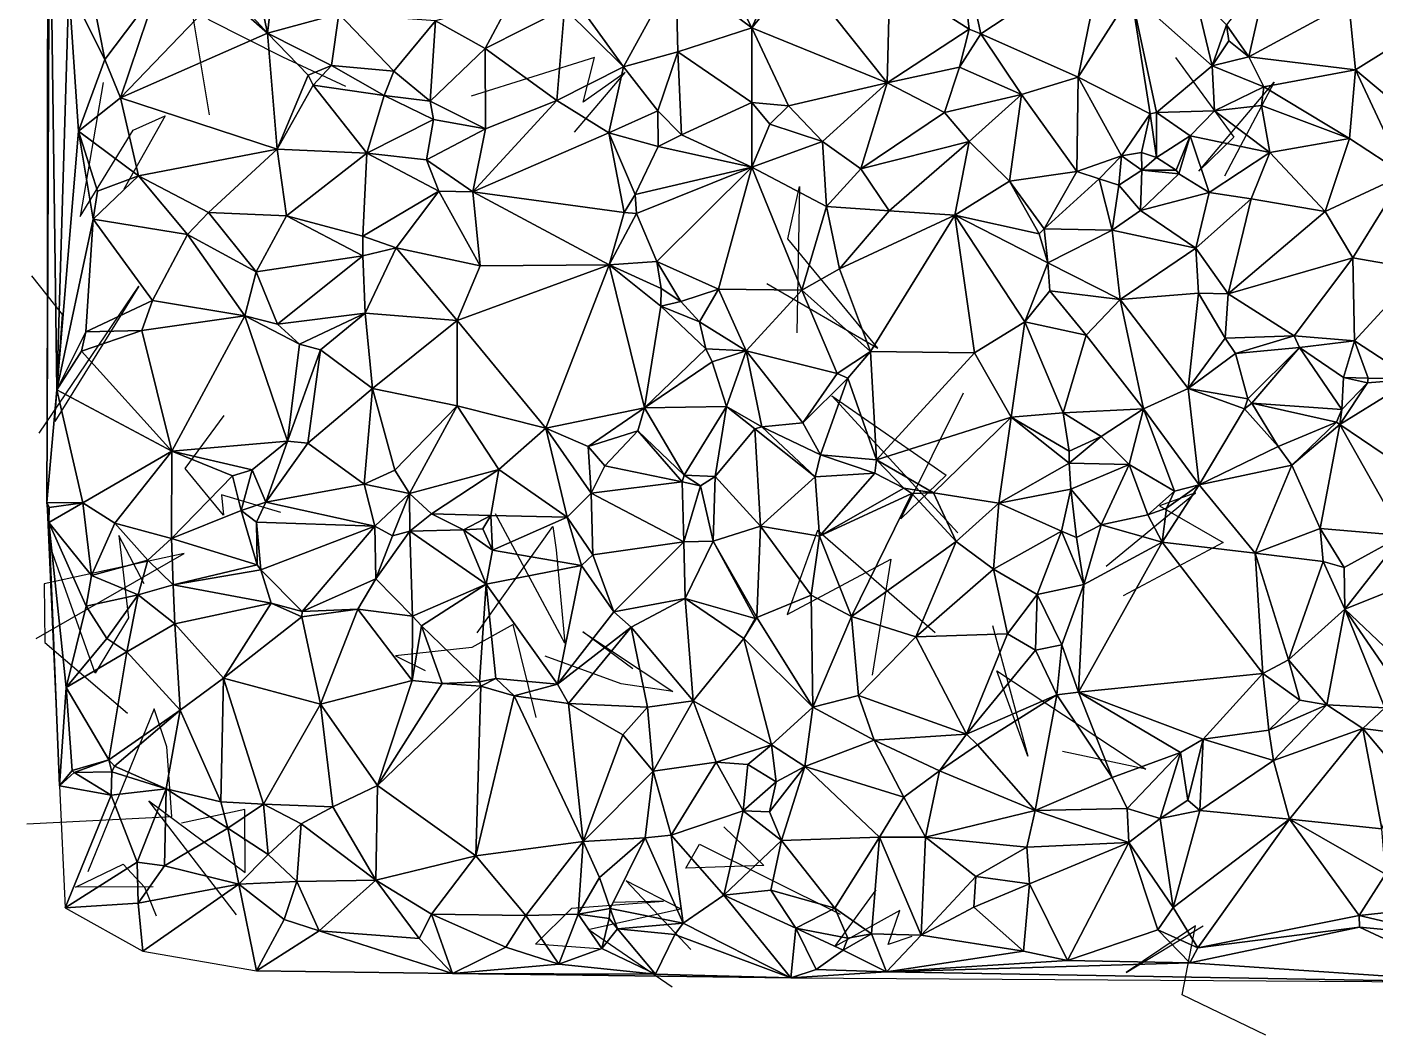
# Model space of a CAD drawing. Header units: metres. Extents: x -15.5 to 16, y -15.7 to 15.9.
# Drawn here: x -15.22 to 0.17, y -15.59 to -4.08 of the extents above; entities that cross this region are included whole.
import ezdxf

# ---------------------------------------------------------------- set-up
doc = ezdxf.new("R2010")
doc.units = ezdxf.units.M
doc.layers.add('CRACKS', color=1, linetype='Continuous')
doc.layers.add('STREET_MESH', color=7, linetype='Continuous')

msp = doc.modelspace()

# ---------------------------------------------------------------- linework, layer by layer
at = {"layer": 'CRACKS'}
for points in [[(-13.133, -5.084, 0.1), (-13.352, -3.756, 0.1), (-13.137, -3.999, 0.1), (-12.298, -4.422, 0.1), (-11.578, -4.759, 0.1)], [(-8.963, -5.281, 0.1), (-8.385, -4.603, 0.1), (-8.866, -4.941, 0.1), (-8.735, -4.431, 0.1), (-10.143, -4.872, 0.1)], [(-2.105, -4.43, 0.1), (-1.436, -5.338, 0.1), (-1.838, -5.727, 0.1), (-0.978, -4.71, 0.1), (-1.544, -5.786, 0.1)], [(-14.344, -4.716, 0.1), (-14.609, -6.247, 0.1), (-14.005, -5.258, 0.1), (-13.636, -5.097, 0.1), (-14.111, -5.935, 0.1)], [(-6.769, -7.009, 0.1), (-5.501, -7.75, 0.1), (-6.53, -6.501, 0.1), (-6.397, -5.903, 0.1), (-6.426, -7.575, 0.1)], [(-15.077, -8.717, 0.1), (-13.938, -7.042, 0.1), (-14.898, -8.585, 0.1), (-14.811, -7.363, 0.1), (-15.159, -6.924, 0.1)], [(-4.59, -9.855, 0.1), (-6.027, -8.293, 0.1), (-4.721, -9.199, 0.1), (-5.24, -9.698, 0.1), (-4.523, -8.26, 0.1)], [(-12.316, -9.623, 0.1), (-12.994, -9.421, 0.1), (-12.973, -9.655, 0.1), (-13.408, -9.122, 0.1), (-12.963, -8.518, 0.1)], [(-2.895, -10.236, 0.1), (-1.874, -9.399, 0.1), (-2.286, -9.55, 0.1), (-1.559, -9.966, 0.1), (-2.699, -10.574, 0.1)], [(-10.076, -10.999, 0.1), (-9.212, -9.785, 0.1), (-9.173, -10.05, 0.1), (-9.075, -11.116, 0.1), (-9.868, -9.639, 0.1)], [(-4.848, -10.999, 0.1), (-6.191, -9.83, 0.1), (-6.535, -10.787, 0.1), (-5.353, -10.157, 0.1), (-5.566, -11.483, 0.1)], [(-13.877, -10.438, 0.1), (-14.165, -9.886, 0.1), (-14.055, -10.826, 0.1), (-14.437, -11.459, 0.1), (-14.941, -10.041, 0.1)], [(-15.112, -11.062, 0.1), (-13.419, -10.091, 0.1), (-15.018, -10.439, 0.1), (-15.012, -11.107, 0.1), (-14.068, -11.915, 0.1)], [(-9.403, -11.966, 0.1), (-9.664, -10.902, 0.1), (-10.138, -11.166, 0.1), (-11.009, -11.261, 0.1), (-10.669, -11.428, 0.1)], [(-4.192, -10.914, 0.1), (-3.789, -12.404, 0.1), (-4.142, -11.431, 0.1), (-2.442, -12.554, 0.1), (-3.394, -12.354, 0.1)], [(-8.298, -11.407, 0.1), (-8.869, -10.988, 0.1), (-7.841, -11.667, 0.1), (-8.432, -11.579, 0.1), (-9.3, -11.266, 0.1)], [(-15.216, -13.179, 0.1), (-13.561, -13.094, 0.1), (-13.618, -12.298, 0.1), (-13.764, -11.865, 0.1), (-14.522, -13.726, 0.1)], [(-12.824, -14.217, 0.1), (-13.823, -12.916, 0.1), (-12.724, -13.733, 0.1), (-12.73, -13.015, 0.1), (-13.451, -13.172, 0.1)], [(-7.26, -13.214, 0.1), (-6.803, -13.655, 0.1), (-7.693, -13.684, 0.1), (-7.538, -13.41, 0.1), (-5.931, -14.208, 0.1)], [(-13.776, -13.898, 0.1), (-14.66, -13.902, 0.1), (-14.119, -13.637, 0.1), (-13.875, -13.9, 0.1), (-13.742, -14.228, 0.1)], [(-7.851, -15.043, 0.1), (-8.81, -14.383, 0.1), (-7.755, -14.15, 0.1), (-8.376, -13.828, 0.1), (-7.636, -14.613, 0.1)], [(-5.115, -14.464, 0.1), (-5.384, -14.556, 0.1), (-5.252, -14.168, 0.1), (-5.993, -14.577, 0.1), (-5.52, -13.933, 0.1)], [(-8.643, -14.609, 0.1), (-9.411, -14.55, 0.1), (-8.996, -14.141, 0.1), (-7.949, -14.06, 0.1), (-8.527, -14.075, 0.1)], [(-1.071, -15.589, 0.1), (-2.027, -15.132, 0.1), (-1.875, -14.343, 0.1), (-2.665, -14.876, 0.1), (-1.787, -14.344, 0.1)]]:
    msp.add_polyline3d(points, dxfattribs=at)
at = {"layer": 'STREET_MESH'}
for points in [[(-14.957, -1.986), (-14.973, 4.614), (-14.987, -9.509)], [(-14.873, -8.225), (-14.957, -1.986), (-14.987, -9.509)], [(-14.737, -3.632), (-14.957, -1.986), (-14.873, -8.225)], [(-4.603, -2.888), (-5.365, -3.529), (-4.458, -4.106)], [(-4.603, -2.888), (-4.458, -4.106), (-4.324, -4.159)], [(-2.925, -3.236), (-4.603, -2.888), (-4.324, -4.159)], [(-7.448, -3.082), (-7.807, -3.444), (-6.941, -4.092)], [(-6.576, -3.275), (-7.448, -3.082), (-6.941, -4.092)], [(-6.41, -3.44), (-6.576, -3.275), (-6.941, -4.092)], [(-3.214, -4.655), (-2.925, -3.236), (-4.324, -4.159)], [(-2.608, -3.704), (-2.925, -3.236), (-3.214, -4.655)], [(-14.52, -3.468), (-14.737, -3.632), (-14.326, -4.452)], [(-13.737, -3.669), (-14.52, -3.468), (-14.326, -4.452)], [(-12.927, -3.651), (-12.468, -4.151), (-12.602, -3.522)], [(-12.468, -4.151), (-12.382, -3.418), (-12.602, -3.522)], [(-12.382, -3.418), (-12.468, -4.151), (-11.657, -3.932)], [(-7.807, -3.444), (-8.997, -3.718), (-8.405, -4.535)], [(-7.784, -4.367), (-7.807, -3.444), (-8.405, -4.535)], [(-7.807, -3.444), (-7.784, -4.367), (-6.941, -4.092)], [(-6.41, -3.44), (-6.941, -4.092), (-5.397, -4.721)], [(-5.365, -3.529), (-6.41, -3.44), (-5.397, -4.721)], [(-4.458, -4.106), (-5.365, -3.529), (-5.397, -4.721)], [(-1.041, -3.43), (-1.523, -4.059), (-1.266, -4.421)], [(-1.041, -3.43), (-1.266, -4.421), (-0.125, -3.808)], [(-14.629, -5.272), (-14.737, -3.632), (-14.873, -8.225)], [(-14.737, -3.632), (-14.629, -5.272), (-14.326, -4.452)], [(-14.147, -4.89), (-13.737, -3.669), (-14.326, -4.452)], [(-12.994, -3.687), (-13.737, -3.669), (-14.147, -4.89)], [(-12.468, -4.151), (-12.994, -3.687), (-14.147, -4.89)], [(-12.927, -3.651), (-12.994, -3.687), (-12.468, -4.151)], [(-1.887, -3.682), (-2.608, -3.704), (-1.685, -4.524)], [(-1.523, -4.059), (-1.887, -3.682), (-1.685, -4.524)], [(-9.985, -4.328), (-9.693, -3.778), (-10.551, -4.01)], [(-9.985, -4.328), (-9.078, -3.872), (-9.693, -3.778)], [(-8.997, -3.718), (-9.078, -3.872), (-8.405, -4.535)], [(-2.391, -5.072), (-2.608, -3.704), (-3.214, -4.655)], [(-2.608, -3.704), (-2.319, -5.059), (-1.685, -4.524)], [(-2.608, -3.704), (-2.391, -5.072), (-2.319, -5.059)], [(-1.266, -4.421), (-0.049, -4.572), (-0.125, -3.808)], [(-0.049, -4.572), (0.749, -4.071), (-0.125, -3.808)], [(-11.657, -3.932), (-12.468, -4.151), (-11.737, -4.52)], [(-11.657, -3.932), (-11.737, -4.52), (-11.026, -4.588)], [(-11.657, -3.932), (-11.026, -4.588), (-10.551, -4.01)], [(-9.078, -3.872), (-9.985, -4.328), (-9.167, -4.92)], [(-8.405, -4.535), (-9.078, -3.872), (-9.167, -4.92)], [(-12.468, -4.151), (-14.147, -4.89), (-12.358, -5.476)], [(-11.737, -4.52), (-12.468, -4.151), (-12.005, -4.632)], [(-12.468, -4.151), (-12.358, -5.476), (-12.005, -4.632)], [(-11.026, -4.588), (-10.612, -4.929), (-10.551, -4.01)], [(-10.612, -4.929), (-9.985, -4.328), (-10.551, -4.01)], [(-6.941, -4.092), (-7.784, -4.367), (-6.939, -4.943)], [(-6.941, -4.092), (-6.52, -4.982), (-5.397, -4.721)], [(-6.52, -4.982), (-6.941, -4.092), (-6.939, -4.943)], [(-4.569, -4.542), (-4.458, -4.106), (-5.397, -4.721)], [(-4.458, -4.106), (-4.569, -4.542), (-4.324, -4.159)], [(-1.494, -4.24), (-1.523, -4.059), (-1.685, -4.524)], [(-1.523, -4.059), (-1.494, -4.24), (-1.266, -4.421)], [(-0.049, -4.572), (1.226, -5.64), (0.749, -4.071)], [(-4.569, -4.542), (-3.861, -4.854), (-4.324, -4.159)], [(-3.861, -4.854), (-3.214, -4.655), (-4.324, -4.159)], [(-1.266, -4.421), (-1.494, -4.24), (-1.685, -4.524)], [(-14.629, -5.272), (-14.147, -4.89), (-14.326, -4.452)], [(-10.612, -4.929), (-9.982, -5.246), (-9.985, -4.328)], [(-9.985, -4.328), (-9.982, -5.246), (-9.167, -4.92)], [(-8.012, -5.041), (-7.784, -4.367), (-8.405, -4.535)], [(-7.784, -4.367), (-8.012, -5.041), (-7.744, -5.312)], [(-7.784, -4.367), (-7.744, -5.312), (-6.939, -4.943)], [(-1.096, -4.767), (-1.266, -4.421), (-1.685, -4.524)], [(-1.096, -4.767), (-0.049, -4.572), (-1.266, -4.421)], [(-11.949, -4.746), (-11.737, -4.52), (-12.005, -4.632)], [(-11.136, -4.864), (-11.737, -4.52), (-11.949, -4.746)], [(-11.737, -4.52), (-11.136, -4.864), (-11.026, -4.588)], [(-11.136, -4.864), (-10.612, -4.929), (-11.026, -4.588)], [(-8.574, -5.292), (-8.405, -4.535), (-9.167, -4.92)], [(-8.012, -5.041), (-8.405, -4.535), (-8.574, -5.292)], [(-4.742, -5.057), (-4.569, -4.542), (-5.397, -4.721)], [(-4.742, -5.057), (-3.861, -4.854), (-4.569, -4.542)], [(-2.319, -5.059), (-1.659, -5.041), (-1.685, -4.524)], [(-1.659, -5.041), (-1.096, -4.767), (-1.685, -4.524)], [(-0.049, -4.572), (-1.096, -4.767), (-0.116, -5.356)], [(-0.049, -4.572), (-0.116, -5.356), (0.51, -5.767)], [(1.226, -5.64), (-0.049, -4.572), (0.51, -5.767)], [(-12.358, -5.476), (-11.949, -4.746), (-12.005, -4.632)], [(-11.949, -4.746), (-12.358, -5.476), (-11.334, -5.521)], [(-11.136, -4.864), (-11.949, -4.746), (-11.334, -5.521)], [(-6.52, -4.982), (-6.133, -5.391), (-5.397, -4.721)], [(-6.133, -5.391), (-5.696, -5.703), (-5.397, -4.721)], [(-5.696, -5.703), (-4.742, -5.057), (-5.397, -4.721)], [(-3.214, -4.655), (-3.861, -4.854), (-3.229, -5.733)], [(-2.718, -5.554), (-3.214, -4.655), (-3.229, -5.733)], [(-2.391, -5.072), (-3.214, -4.655), (-2.718, -5.554)], [(-1.096, -4.767), (-1.659, -5.041), (-1.12, -4.977)], [(-1.096, -4.767), (-1.12, -4.977), (-0.116, -5.356)], [(-14.147, -4.89), (-14.629, -5.272), (-13.943, -5.78)], [(-12.358, -5.476), (-14.147, -4.89), (-13.943, -5.78)], [(-10.576, -5.139), (-11.136, -4.864), (-11.334, -5.521)], [(-10.576, -5.139), (-10.612, -4.929), (-11.136, -4.864)], [(-10.126, -5.965), (-8.574, -5.292), (-9.167, -4.92)], [(-9.982, -5.246), (-10.126, -5.965), (-9.167, -4.92)], [(-3.861, -4.854), (-4.742, -5.057), (-4.46, -5.389)], [(-3.998, -5.843), (-3.861, -4.854), (-4.46, -5.389)], [(-3.861, -4.854), (-3.998, -5.843), (-3.229, -5.733)], [(-10.612, -4.929), (-10.576, -5.139), (-9.982, -5.246)], [(-8.012, -5.041), (-8.574, -5.292), (-8.01, -5.446)], [(-7.744, -5.312), (-8.012, -5.041), (-8.01, -5.446)], [(-7.744, -5.312), (-6.941, -5.683), (-6.939, -4.943)], [(-6.941, -5.683), (-6.733, -5.191), (-6.939, -4.943)], [(-6.733, -5.191), (-6.52, -4.982), (-6.939, -4.943)], [(-6.52, -4.982), (-6.733, -5.191), (-6.133, -5.391)], [(-4.742, -5.057), (-5.696, -5.703), (-4.46, -5.389)], [(-2.491, -5.515), (-2.391, -5.072), (-2.718, -5.554)], [(-2.491, -5.515), (-2.32, -5.57), (-2.391, -5.072)], [(-2.391, -5.072), (-2.32, -5.57), (-2.319, -5.059)], [(-2.32, -5.57), (-1.937, -5.324), (-2.319, -5.059)], [(-1.937, -5.324), (-1.659, -5.041), (-2.319, -5.059)], [(-1.026, -5.516), (-1.659, -5.041), (-1.937, -5.324)], [(-1.659, -5.041), (-1.026, -5.516), (-1.12, -4.977)], [(-1.12, -4.977), (-1.026, -5.516), (-0.116, -5.356)], [(-10.654, -5.599), (-10.576, -5.139), (-11.334, -5.521)], [(-9.982, -5.246), (-10.576, -5.139), (-10.654, -5.599)], [(-6.133, -5.391), (-6.733, -5.191), (-6.941, -5.683)], [(-14.46, -6.275), (-14.629, -5.272), (-14.873, -8.225)], [(-13.943, -5.78), (-14.629, -5.272), (-14.41, -5.958)], [(-14.629, -5.272), (-14.46, -6.275), (-14.41, -5.958)], [(-9.982, -5.246), (-10.654, -5.599), (-10.126, -5.965)], [(-8.574, -5.292), (-10.126, -5.965), (-8.396, -6.198)], [(-8.574, -5.292), (-8.271, -5.996), (-8.01, -5.446)], [(-8.271, -5.996), (-8.574, -5.292), (-8.396, -6.198)], [(-6.941, -5.683), (-7.744, -5.312), (-8.01, -5.446)], [(-2.32, -5.57), (-2.094, -5.715), (-1.937, -5.324)], [(-2.094, -5.715), (-2.067, -5.757), (-1.937, -5.324)], [(-2.067, -5.757), (-1.719, -5.971), (-1.937, -5.324)], [(-1.719, -5.971), (-1.026, -5.516), (-1.937, -5.324)], [(-1.026, -5.516), (-0.396, -6.187), (-0.116, -5.356)], [(-0.116, -5.356), (-0.396, -6.187), (0.51, -5.767)], [(-12.358, -5.476), (-13.943, -5.78), (-13.144, -6.201)], [(-12.253, -6.238), (-12.358, -5.476), (-13.144, -6.201)], [(-12.358, -5.476), (-12.253, -6.238), (-11.334, -5.521)], [(-12.253, -6.238), (-11.38, -6.47), (-11.334, -5.521)], [(-11.38, -6.47), (-10.514, -5.958), (-11.334, -5.521)], [(-10.514, -5.958), (-10.654, -5.599), (-11.334, -5.521)], [(-8.271, -5.996), (-6.941, -5.683), (-8.01, -5.446)], [(-6.133, -5.391), (-6.941, -5.683), (-6.086, -6.133)], [(-5.696, -5.703), (-6.133, -5.391), (-6.086, -6.133)], [(-5.696, -5.703), (-5.373, -6.18), (-4.46, -5.389)], [(-4.46, -5.389), (-5.373, -6.18), (-4.621, -6.23)], [(-3.998, -5.843), (-4.46, -5.389), (-4.621, -6.23)], [(-2.488, -5.718), (-2.491, -5.515), (-2.718, -5.554)], [(-2.491, -5.515), (-2.488, -5.718), (-2.32, -5.57)], [(-1.026, -5.516), (-1.719, -5.971), (-1.238, -6.043)], [(-0.396, -6.187), (-1.026, -5.516), (-1.238, -6.043)], [(-10.654, -5.599), (-10.514, -5.958), (-10.126, -5.965)], [(-8.271, -5.996), (-8.257, -6.21), (-6.941, -5.683)], [(-8.257, -6.21), (-8.025, -6.76), (-6.941, -5.683)], [(-6.941, -5.683), (-8.025, -6.76), (-7.32, -7.075)], [(-6.371, -7.087), (-6.941, -5.683), (-7.32, -7.075)], [(-6.941, -5.683), (-6.371, -7.087), (-6.086, -6.133)], [(-2.975, -5.816), (-2.718, -5.554), (-3.229, -5.733)], [(-2.975, -5.816), (-2.75, -5.889), (-2.718, -5.554)], [(-2.75, -5.889), (-2.488, -5.718), (-2.718, -5.554)], [(-2.488, -5.718), (-2.094, -5.715), (-2.32, -5.57)], [(-14.46, -6.275), (-13.943, -5.78), (-14.41, -5.958)], [(-14.46, -6.275), (-13.383, -6.452), (-13.943, -5.78)], [(-13.943, -5.78), (-13.383, -6.452), (-13.144, -6.201)], [(-5.373, -6.18), (-5.696, -5.703), (-6.086, -6.133)], [(-3.659, -6.444), (-3.998, -5.843), (-4.621, -6.23)], [(-3.998, -5.843), (-3.601, -6.388), (-3.229, -5.733)], [(-3.601, -6.388), (-3.998, -5.843), (-3.659, -6.444)], [(-3.601, -6.388), (-2.975, -5.816), (-3.229, -5.733)], [(-2.975, -5.816), (-3.601, -6.388), (-2.826, -6.401)], [(-2.75, -5.889), (-2.975, -5.816), (-2.826, -6.401)], [(-2.488, -5.718), (-2.75, -5.889), (-2.502, -6.177)], [(-2.067, -5.757), (-2.488, -5.718), (-2.502, -6.177)], [(-1.719, -5.971), (-2.067, -5.757), (-2.502, -6.177)], [(-2.067, -5.757), (-2.094, -5.715), (-2.488, -5.718)], [(-0.396, -6.187), (-0.079, -6.717), (0.51, -5.767)], [(-0.079, -6.717), (0.69, -6.85), (0.51, -5.767)], [(-11.001, -6.604), (-10.514, -5.958), (-11.38, -6.47)], [(-10.514, -5.958), (-11.001, -6.604), (-10.041, -6.808)], [(-10.514, -5.958), (-10.041, -6.808), (-10.126, -5.965)], [(-8.396, -6.198), (-10.126, -5.965), (-8.57, -6.796)], [(-10.126, -5.965), (-10.041, -6.808), (-8.57, -6.796)], [(-8.257, -6.21), (-8.271, -5.996), (-8.396, -6.198)], [(-2.75, -5.889), (-2.826, -6.401), (-2.502, -6.177)], [(-1.872, -6.605), (-1.719, -5.971), (-2.502, -6.177)], [(-1.238, -6.043), (-1.719, -5.971), (-1.872, -6.605)], [(-6.371, -7.087), (-5.938, -6.843), (-6.086, -6.133)], [(-5.938, -6.843), (-5.373, -6.18), (-6.086, -6.133)], [(-1.503, -7.128), (-1.238, -6.043), (-1.872, -6.605)], [(-1.503, -7.128), (-0.396, -6.187), (-1.238, -6.043)], [(-14.46, -6.275), (-14.873, -8.225), (-14.543, -7.562)], [(-13.783, -7.206), (-14.46, -6.275), (-14.543, -7.562)], [(-13.383, -6.452), (-14.46, -6.275), (-13.783, -7.206)], [(-13.383, -6.452), (-12.599, -6.877), (-13.144, -6.201)], [(-12.599, -6.877), (-12.253, -6.238), (-13.144, -6.201)], [(-12.253, -6.238), (-12.599, -6.877), (-11.38, -6.693)], [(-11.38, -6.47), (-12.253, -6.238), (-11.38, -6.693)], [(-8.257, -6.21), (-8.396, -6.198), (-8.57, -6.796)], [(-8.025, -6.76), (-8.257, -6.21), (-8.57, -6.796)], [(-5.373, -6.18), (-5.938, -6.843), (-4.621, -6.23)], [(-4.621, -6.23), (-5.938, -6.843), (-5.586, -7.788)], [(-4.397, -7.802), (-4.621, -6.23), (-5.586, -7.788)], [(-4.397, -7.802), (-3.822, -7.448), (-4.621, -6.23)], [(-3.822, -7.448), (-3.562, -6.776), (-4.621, -6.23)], [(-3.562, -6.776), (-3.659, -6.444), (-4.621, -6.23)], [(-2.826, -6.401), (-1.872, -6.605), (-2.502, -6.177)], [(-1.503, -7.128), (-0.079, -6.717), (-0.396, -6.187)], [(-13.383, -6.452), (-13.783, -7.206), (-12.73, -7.38)], [(-12.599, -6.877), (-13.383, -6.452), (-12.73, -7.38)], [(-3.562, -6.776), (-3.601, -6.388), (-3.659, -6.444)], [(-3.601, -6.388), (-3.562, -6.776), (-2.826, -6.401)], [(-3.562, -6.776), (-2.736, -7.192), (-2.826, -6.401)], [(-2.736, -7.192), (-1.872, -6.605), (-2.826, -6.401)], [(-11.001, -6.604), (-11.38, -6.47), (-11.38, -6.693)], [(-11.355, -7.347), (-11.001, -6.604), (-11.38, -6.693)], [(-11.001, -6.604), (-11.355, -7.347), (-10.304, -7.433)], [(-10.041, -6.808), (-11.001, -6.604), (-10.304, -7.433)], [(-1.872, -6.605), (-2.736, -7.192), (-1.842, -7.122)], [(-1.503, -7.128), (-1.872, -6.605), (-1.842, -7.122)], [(-12.599, -6.877), (-12.356, -7.476), (-11.38, -6.693)], [(-12.356, -7.476), (-11.355, -7.347), (-11.38, -6.693)], [(-7.977, -7.066), (-8.025, -6.76), (-8.57, -6.796)], [(-8.025, -6.76), (-7.751, -7.217), (-7.32, -7.075)], [(-8.025, -6.76), (-7.977, -7.066), (-7.751, -7.217)], [(-0.748, -7.608), (-0.079, -6.717), (-1.503, -7.128)], [(-0.079, -6.717), (-0.748, -7.608), (-0.06, -7.666)], [(0.69, -6.85), (-0.079, -6.717), (-0.06, -7.666)], [(-12.356, -7.476), (-12.599, -6.877), (-12.73, -7.38)], [(-9.293, -8.66), (-8.57, -6.796), (-10.304, -7.433)], [(-8.57, -6.796), (-10.041, -6.808), (-10.304, -7.433)], [(-9.293, -8.66), (-8.164, -8.429), (-8.57, -6.796)], [(-7.977, -7.066), (-8.57, -6.796), (-7.979, -7.267)], [(-8.57, -6.796), (-8.164, -8.429), (-7.979, -7.267)], [(-5.938, -6.843), (-6.371, -7.087), (-5.586, -7.788)], [(-3.537, -7.093), (-3.562, -6.776), (-3.822, -7.448)], [(-2.736, -7.192), (-3.562, -6.776), (-3.537, -7.093)], [(0.69, -6.85), (-0.06, -7.666), (0.608, -8.102)], [(-7.751, -7.217), (-7.977, -7.066), (-7.979, -7.267)], [(-7.751, -7.217), (-7.538, -7.446), (-7.32, -7.075)], [(-7.538, -7.446), (-7.004, -7.78), (-7.32, -7.075)], [(-7.004, -7.78), (-6.371, -7.087), (-7.32, -7.075)], [(-13.906, -7.548), (-13.783, -7.206), (-14.543, -7.562)], [(-13.783, -7.206), (-13.906, -7.548), (-12.73, -7.38)], [(-7.538, -7.446), (-7.751, -7.217), (-7.979, -7.267)], [(-7.004, -7.78), (-5.966, -8.039), (-6.371, -7.087)], [(-6.371, -7.087), (-5.966, -8.039), (-5.586, -7.788)], [(-3.537, -7.093), (-3.822, -7.448), (-3.125, -7.601)], [(-2.736, -7.192), (-3.537, -7.093), (-3.125, -7.601)], [(-2.467, -8.441), (-2.736, -7.192), (-3.125, -7.601)], [(-2.736, -7.192), (-1.958, -8.21), (-1.842, -7.122)], [(-2.736, -7.192), (-2.467, -8.441), (-1.958, -8.21)], [(-1.842, -7.122), (-1.958, -8.21), (-1.536, -7.633)], [(-1.503, -7.128), (-1.842, -7.122), (-1.536, -7.633)], [(-0.748, -7.608), (-1.503, -7.128), (-1.536, -7.633)], [(-13.906, -7.548), (-13.562, -8.925), (-12.73, -7.38)], [(-13.562, -8.925), (-12.241, -8.809), (-12.73, -7.38)], [(-12.104, -7.704), (-12.356, -7.476), (-12.73, -7.38)], [(-12.241, -8.809), (-12.104, -7.704), (-12.73, -7.38)], [(-12.356, -7.476), (-12.104, -7.704), (-11.355, -7.347)], [(-11.355, -7.347), (-12.104, -7.704), (-11.865, -7.769)], [(-11.269, -8.207), (-11.355, -7.347), (-11.865, -7.769)], [(-11.355, -7.347), (-11.269, -8.207), (-10.304, -7.433)], [(-8.164, -8.429), (-7.467, -7.756), (-7.979, -7.267)], [(-7.467, -7.756), (-7.538, -7.446), (-7.979, -7.267)], [(-11.269, -8.207), (-10.304, -8.407), (-10.304, -7.433)], [(-10.304, -8.407), (-9.293, -8.66), (-10.304, -7.433)], [(-7.538, -7.446), (-7.467, -7.756), (-7.004, -7.78)], [(-3.822, -7.448), (-4.397, -7.802), (-3.98, -8.536)], [(-3.386, -8.486), (-3.822, -7.448), (-3.98, -8.536)], [(-3.822, -7.448), (-3.386, -8.486), (-3.125, -7.601)], [(-14.873, -8.225), (-14.593, -7.784), (-14.543, -7.562)], [(-13.906, -7.548), (-14.593, -7.784), (-13.562, -8.925)], [(-14.593, -7.784), (-13.906, -7.548), (-14.543, -7.562)], [(-3.386, -8.486), (-2.467, -8.441), (-3.125, -7.601)], [(-1.958, -8.21), (-1.418, -7.808), (-1.536, -7.633)], [(-1.418, -7.808), (-0.748, -7.608), (-1.536, -7.633)], [(-0.687, -7.74), (-0.748, -7.608), (-1.418, -7.808)], [(-0.748, -7.608), (-0.687, -7.74), (-0.06, -7.666)], [(-0.687, -7.74), (-0.184, -8.083), (-0.06, -7.666)], [(-0.06, -7.666), (-0.184, -8.083), (0.095, -8.092)], [(0.608, -8.102), (-0.06, -7.666), (0.095, -8.092)], [(-13.562, -8.925), (-14.593, -7.784), (-14.873, -8.225)], [(-12.104, -7.704), (-12.241, -8.809), (-11.865, -7.769)], [(-12.241, -8.809), (-12.01, -8.832), (-11.865, -7.769)], [(-12.01, -8.832), (-11.269, -8.207), (-11.865, -7.769)], [(-7.467, -7.756), (-8.164, -8.429), (-7.394, -7.905)], [(-7.467, -7.756), (-7.394, -7.905), (-7.004, -7.78)], [(-7.394, -7.905), (-7.228, -8.416), (-7.004, -7.78)], [(-7.228, -8.416), (-6.825, -8.645), (-7.004, -7.78)], [(-7.004, -7.78), (-6.357, -8.599), (-5.966, -8.039)], [(-6.825, -8.645), (-6.357, -8.599), (-7.004, -7.78)], [(-5.966, -8.039), (-5.844, -8.091), (-5.586, -7.788)], [(-5.844, -8.091), (-5.517, -9.023), (-5.586, -7.788)], [(-5.517, -9.023), (-4.397, -7.802), (-5.586, -7.788)], [(-3.98, -8.536), (-4.397, -7.802), (-5.517, -9.023)], [(-1.277, -8.328), (-1.418, -7.808), (-1.958, -8.21)], [(-1.277, -8.328), (-0.687, -7.74), (-1.418, -7.808)], [(-0.687, -7.74), (-1.277, -8.328), (-1.231, -8.375)], [(-0.204, -8.45), (-0.687, -7.74), (-1.231, -8.375)], [(-0.184, -8.083), (-0.687, -7.74), (-0.204, -8.45)], [(-8.164, -8.429), (-7.228, -8.416), (-7.394, -7.905)], [(-6.357, -8.599), (-5.844, -8.091), (-5.966, -8.039)], [(-6.357, -8.599), (-6.157, -8.965), (-5.844, -8.091)], [(-5.844, -8.091), (-6.157, -8.965), (-5.517, -9.023)], [(1.009, -9.455), (0.608, -8.102), (-0.227, -8.621)], [(0.608, -8.102), (0.09, -8.143), (-0.227, -8.621)], [(0.09, -8.143), (-0.204, -8.45), (-0.227, -8.621)], [(-0.184, -8.083), (-0.204, -8.45), (0.09, -8.143)], [(-0.184, -8.083), (0.09, -8.143), (0.095, -8.092)], [(0.09, -8.143), (0.608, -8.102), (0.095, -8.092)], [(-14.576, -9.514), (-14.873, -8.225), (-14.987, -9.509)], [(-14.576, -9.514), (-13.562, -8.925), (-14.873, -8.225)], [(-12.01, -8.832), (-11.366, -9.3), (-11.269, -8.207)], [(-11.366, -9.3), (-11.014, -9.14), (-11.269, -8.207)], [(-11.014, -9.14), (-10.304, -8.407), (-11.269, -8.207)], [(-1.958, -8.21), (-2.467, -8.441), (-1.835, -9.31)], [(-1.317, -8.44), (-1.958, -8.21), (-1.835, -9.31)], [(-1.317, -8.44), (-1.277, -8.328), (-1.958, -8.21)], [(-11.014, -9.14), (-10.848, -9.409), (-10.304, -8.407)], [(-10.848, -9.409), (-9.829, -9.134), (-10.304, -8.407)], [(-10.304, -8.407), (-9.829, -9.134), (-9.293, -8.66)], [(-8.809, -8.871), (-8.164, -8.429), (-9.293, -8.66)], [(-8.809, -8.871), (-8.243, -8.693), (-8.164, -8.429)], [(-8.164, -8.429), (-8.243, -8.693), (-7.713, -9.197)], [(-7.228, -8.416), (-8.164, -8.429), (-7.713, -9.197)], [(-7.36, -9.215), (-7.228, -8.416), (-7.713, -9.197)], [(-7.228, -8.416), (-7.36, -9.215), (-6.907, -8.668)], [(-6.825, -8.645), (-7.228, -8.416), (-6.907, -8.668)], [(-2.467, -8.441), (-3.386, -8.486), (-2.952, -8.756)], [(-2.633, -9.075), (-2.467, -8.441), (-2.952, -8.756)], [(-2.114, -9.379), (-2.467, -8.441), (-2.633, -9.075)], [(-2.467, -8.441), (-2.114, -9.379), (-1.835, -9.31)], [(-0.933, -8.87), (-1.317, -8.44), (-1.835, -9.31)], [(-1.277, -8.328), (-1.317, -8.44), (-1.231, -8.375)], [(-1.231, -8.375), (-1.317, -8.44), (-0.933, -8.87)], [(-0.266, -8.593), (-1.231, -8.375), (-0.933, -8.87)], [(-0.266, -8.593), (-0.204, -8.45), (-1.231, -8.375)], [(-0.204, -8.45), (-0.266, -8.593), (-0.227, -8.621)], [(-6.357, -8.599), (-6.825, -8.645), (-6.157, -8.965)], [(-4.865, -9.398), (-3.98, -8.536), (-5.517, -9.023)], [(-4.865, -9.398), (-4.12, -9.519), (-3.98, -8.536)], [(-4.12, -9.519), (-3.318, -9.061), (-3.98, -8.536)], [(-3.317, -8.925), (-3.386, -8.486), (-3.98, -8.536)], [(-3.318, -9.061), (-3.317, -8.925), (-3.98, -8.536)], [(-3.386, -8.486), (-3.317, -8.925), (-2.952, -8.756)], [(-0.774, -9.084), (-0.266, -8.593), (-0.933, -8.87)], [(-0.227, -8.621), (-0.266, -8.593), (-0.774, -9.084)], [(-9.829, -9.134), (-9.05, -9.678), (-9.293, -8.66)], [(-9.05, -9.678), (-8.773, -9.402), (-9.293, -8.66)], [(-8.773, -9.402), (-8.809, -8.871), (-9.293, -8.66)], [(-8.243, -8.693), (-8.809, -8.871), (-8.618, -9.092)], [(-7.737, -9.273), (-8.243, -8.693), (-8.618, -9.092)], [(-8.243, -8.693), (-7.737, -9.273), (-7.713, -9.197)], [(-7.36, -9.215), (-6.843, -9.781), (-6.907, -8.668)], [(-6.216, -9.216), (-6.825, -8.645), (-6.907, -8.668)], [(-6.843, -9.781), (-6.216, -9.216), (-6.907, -8.668)], [(-6.825, -8.645), (-6.216, -9.216), (-6.157, -8.965)], [(-3.318, -9.061), (-2.633, -9.075), (-2.952, -8.756)], [(-3.317, -8.925), (-3.318, -9.061), (-2.952, -8.756)], [(-0.227, -8.621), (-0.774, -9.084), (-0.453, -9.805)], [(0.489, -9.887), (-0.227, -8.621), (-0.453, -9.805)], [(1.009, -9.455), (-0.227, -8.621), (0.489, -9.887)], [(-13.562, -8.925), (-14.576, -9.514), (-14.214, -9.745)], [(-13.567, -9.92), (-13.562, -8.925), (-14.214, -9.745)], [(-13.567, -9.92), (-12.868, -9.207), (-13.562, -8.925)], [(-12.646, -9.136), (-12.241, -8.809), (-13.562, -8.925)], [(-12.868, -9.207), (-12.646, -9.136), (-13.562, -8.925)], [(-12.241, -8.809), (-12.646, -9.136), (-12.488, -9.508)], [(-12.01, -8.832), (-12.241, -8.809), (-12.488, -9.508)], [(-11.366, -9.3), (-12.01, -8.832), (-12.488, -9.508)], [(-8.809, -8.871), (-8.773, -9.402), (-8.618, -9.092)], [(-0.774, -9.084), (-0.933, -8.87), (-1.835, -9.31)], [(-6.157, -8.965), (-6.216, -9.216), (-5.536, -9.174)], [(-6.157, -8.965), (-5.536, -9.174), (-5.517, -9.023)], [(-5.536, -9.174), (-5.203, -9.345), (-5.517, -9.023)], [(-5.203, -9.345), (-4.865, -9.398), (-5.517, -9.023)], [(-3.299, -9.358), (-3.318, -9.061), (-4.12, -9.519)], [(-3.318, -9.061), (-3.299, -9.358), (-2.633, -9.075)], [(-3.299, -9.358), (-2.952, -9.766), (-2.633, -9.075)], [(-2.952, -9.766), (-2.419, -9.651), (-2.633, -9.075)], [(-2.419, -9.651), (-2.114, -9.379), (-2.633, -9.075)], [(-12.77, -9.6), (-12.868, -9.207), (-13.567, -9.92)], [(-12.77, -9.6), (-12.646, -9.136), (-12.868, -9.207)], [(-12.646, -9.136), (-12.77, -9.6), (-12.488, -9.508)], [(-11.014, -9.14), (-11.366, -9.3), (-10.848, -9.409)], [(-10.848, -9.409), (-10.596, -9.638), (-9.829, -9.134)], [(-9.829, -9.134), (-10.596, -9.638), (-9.921, -9.659)], [(-9.05, -9.678), (-9.829, -9.134), (-9.921, -9.659)], [(-8.773, -9.402), (-7.737, -9.273), (-8.618, -9.092)], [(-7.737, -9.273), (-7.525, -9.321), (-7.713, -9.197)], [(-7.525, -9.321), (-7.36, -9.215), (-7.713, -9.197)], [(-7.36, -9.215), (-7.525, -9.321), (-7.38, -9.951)], [(-6.843, -9.781), (-7.36, -9.215), (-7.38, -9.951)], [(-6.216, -9.216), (-6.843, -9.781), (-6.169, -9.896)], [(-5.536, -9.174), (-6.216, -9.216), (-6.169, -9.896)], [(-5.536, -9.174), (-6.169, -9.896), (-5.203, -9.345)], [(-1.195, -10.089), (-0.774, -9.084), (-1.835, -9.31)], [(-0.774, -9.084), (-1.195, -10.089), (-0.453, -9.805)], [(-11.243, -9.78), (-11.366, -9.3), (-12.488, -9.508)], [(-10.848, -9.409), (-11.366, -9.3), (-11.243, -9.78)], [(-7.737, -9.273), (-8.773, -9.402), (-7.715, -9.959)], [(-7.525, -9.321), (-7.737, -9.273), (-7.715, -9.959)], [(-7.525, -9.321), (-7.715, -9.959), (-7.38, -9.951)], [(-6.169, -9.896), (-5.113, -9.407), (-5.203, -9.345)], [(-5.113, -9.407), (-4.865, -9.398), (-5.203, -9.345)], [(-3.403, -9.837), (-3.299, -9.358), (-4.12, -9.519)], [(-3.299, -9.358), (-3.403, -9.837), (-3.232, -9.908)], [(-2.952, -9.766), (-3.299, -9.358), (-3.232, -9.908)], [(-2.207, -9.576), (-2.114, -9.379), (-2.419, -9.651)], [(-2.255, -9.963), (-1.195, -10.089), (-1.835, -9.31)], [(-2.207, -9.576), (-2.255, -9.963), (-1.835, -9.31)], [(-2.114, -9.379), (-2.207, -9.576), (-1.835, -9.31)], [(-14.846, -12.744), (-14.966, -9.739), (-14.987, -9.509)], [(-14.966, -9.739), (-14.964, -9.568), (-14.987, -9.509)], [(-14.964, -9.568), (-14.576, -9.514), (-14.987, -9.509)], [(-14.48, -10.345), (-14.576, -9.514), (-14.966, -9.739)], [(-14.576, -9.514), (-14.964, -9.568), (-14.966, -9.739)], [(-14.576, -9.514), (-14.48, -10.345), (-14.214, -9.745)], [(-12.77, -9.6), (-12.596, -9.734), (-12.488, -9.508)], [(-12.596, -9.734), (-11.243, -9.78), (-12.488, -9.508)], [(-11.043, -9.892), (-10.848, -9.409), (-11.243, -9.78)], [(-11.043, -9.892), (-10.845, -9.837), (-10.848, -9.409)], [(-10.845, -9.837), (-10.596, -9.638), (-10.848, -9.409)], [(-8.773, -9.402), (-9.05, -9.678), (-8.756, -10.109)], [(-7.715, -9.959), (-8.773, -9.402), (-8.756, -10.109)], [(-6.169, -9.896), (-5.804, -10.812), (-5.113, -9.407)], [(-5.113, -9.407), (-5.804, -10.812), (-4.607, -9.956)], [(-4.865, -9.398), (-5.113, -9.407), (-4.607, -9.956)], [(-4.12, -9.519), (-4.865, -9.398), (-4.607, -9.956)], [(-4.181, -10.273), (-4.12, -9.519), (-4.607, -9.956)], [(-4.181, -10.273), (-3.403, -9.837), (-4.12, -9.519)], [(-12.588, -10.22), (-12.77, -9.6), (-13.567, -9.92)], [(-12.588, -10.22), (-12.596, -9.734), (-12.77, -9.6)], [(-10.23, -9.823), (-10.596, -9.638), (-10.845, -9.837)], [(-10.596, -9.638), (-10.23, -9.823), (-9.921, -9.659)], [(-10.23, -9.823), (-10.012, -9.811), (-9.921, -9.659)], [(-10.012, -9.811), (-9.9, -10.054), (-9.921, -9.659)], [(-9.9, -10.054), (-9.05, -9.678), (-9.921, -9.659)], [(-9.9, -10.054), (-8.884, -10.228), (-9.05, -9.678)], [(-9.05, -9.678), (-8.884, -10.228), (-8.756, -10.109)], [(-2.419, -9.651), (-2.952, -9.766), (-2.255, -9.963)], [(-2.207, -9.576), (-2.419, -9.651), (-2.255, -9.963)], [(-14.767, -11.623), (-14.966, -9.739), (-14.846, -12.744)], [(-14.539, -10.692), (-14.48, -10.345), (-14.966, -9.739)], [(-14.767, -11.623), (-14.539, -10.692), (-14.966, -9.739)], [(-14.48, -10.345), (-13.835, -10.168), (-14.214, -9.745)], [(-13.835, -10.168), (-13.567, -9.92), (-14.214, -9.745)], [(-11.243, -9.78), (-12.596, -9.734), (-12.547, -10.278)], [(-12.596, -9.734), (-12.588, -10.22), (-12.547, -10.278)], [(-12.073, -10.756), (-11.243, -9.78), (-12.547, -10.278)], [(-12.073, -10.756), (-11.233, -10.38), (-11.243, -9.78)], [(-11.233, -10.38), (-11.043, -9.892), (-11.243, -9.78)], [(-10.845, -9.837), (-11.233, -10.38), (-10.813, -10.809)], [(-11.043, -9.892), (-11.233, -10.38), (-10.845, -9.837)], [(-10.23, -9.823), (-10.845, -9.837), (-9.975, -10.443)], [(-9.975, -10.443), (-10.845, -9.837), (-10.813, -10.809)], [(-10.012, -9.811), (-10.23, -9.823), (-9.9, -10.054)], [(-9.9, -10.054), (-10.23, -9.823), (-9.975, -10.443)], [(-6.882, -10.822), (-6.843, -9.781), (-7.38, -9.951)], [(-6.843, -9.781), (-6.882, -10.822), (-6.263, -10.569)], [(-6.169, -9.896), (-6.843, -9.781), (-6.263, -10.569)], [(-3.682, -10.559), (-3.403, -9.837), (-4.181, -10.273)], [(-3.149, -10.446), (-3.403, -9.837), (-3.682, -10.559)], [(-3.403, -9.837), (-3.149, -10.446), (-3.232, -9.908)], [(-3.149, -10.446), (-2.952, -9.766), (-3.232, -9.908)], [(-2.952, -9.766), (-3.149, -10.446), (-2.255, -9.963)], [(-1.195, -10.089), (-0.417, -10.182), (-0.453, -9.805)], [(-0.417, -10.182), (-0.179, -10.252), (-0.453, -9.805)], [(-0.179, -10.252), (0.489, -9.887), (-0.453, -9.805)], [(-13.835, -10.168), (-13.547, -10.449), (-13.567, -9.92)], [(-13.547, -10.449), (-12.588, -10.22), (-13.567, -9.92)], [(-8.516, -10.758), (-7.715, -9.959), (-8.756, -10.109)], [(-7.715, -9.959), (-8.516, -10.758), (-7.702, -10.606)], [(-7.715, -9.959), (-7.702, -10.606), (-7.38, -9.951)], [(-7.702, -10.606), (-6.901, -10.834), (-7.38, -9.951)], [(-6.901, -10.834), (-6.882, -10.822), (-7.38, -9.951)], [(-5.804, -10.812), (-6.169, -9.896), (-6.263, -10.569)], [(-4.607, -9.956), (-5.804, -10.812), (-5.068, -11.045)], [(-4.181, -10.273), (-4.607, -9.956), (-5.068, -11.045)], [(-2.255, -9.963), (-3.212, -11.676), (-1.106, -11.461)], [(-3.149, -10.446), (-3.212, -11.676), (-2.255, -9.963)], [(-1.195, -10.089), (-2.255, -9.963), (-1.106, -11.461)], [(0.489, -9.887), (-0.179, -10.252), (-0.171, -10.728)], [(1.329, -10.126), (0.489, -9.887), (-0.171, -10.728)], [(-8.884, -10.228), (-9.9, -10.054), (-9.975, -10.443)], [(-8.884, -10.228), (-8.516, -10.758), (-8.756, -10.109)], [(-0.814, -11.305), (-1.195, -10.089), (-1.106, -11.461)], [(-1.195, -10.089), (-0.814, -11.305), (-0.417, -10.182)], [(0.874, -11.718), (1.329, -10.126), (-0.171, -10.728)], [(-13.946, -10.565), (-13.835, -10.168), (-14.48, -10.345)], [(-13.547, -10.449), (-13.835, -10.168), (-13.946, -10.565)], [(-12.588, -10.22), (-13.547, -10.449), (-12.547, -10.278)], [(-13.547, -10.449), (-12.426, -10.658), (-12.547, -10.278)], [(-12.426, -10.658), (-12.073, -10.756), (-12.547, -10.278)], [(-8.884, -10.228), (-9.975, -10.443), (-9.157, -11.583)], [(-8.516, -10.758), (-8.884, -10.228), (-9.157, -11.583)], [(-4.023, -11.011), (-4.181, -10.273), (-5.068, -11.045)], [(-4.023, -11.011), (-3.682, -10.559), (-4.181, -10.273)], [(-0.417, -10.182), (-0.814, -11.305), (-0.171, -10.728)], [(-0.179, -10.252), (-0.417, -10.182), (-0.171, -10.728)], [(-14.539, -10.692), (-13.946, -10.565), (-14.48, -10.345)], [(-13.547, -10.449), (-13.946, -10.565), (-13.529, -10.896)], [(-12.426, -10.658), (-13.547, -10.449), (-13.529, -10.896)], [(-11.44, -10.728), (-11.233, -10.38), (-12.073, -10.756)], [(-11.233, -10.38), (-11.44, -10.728), (-10.813, -10.809)], [(-10.712, -10.918), (-9.975, -10.443), (-10.813, -10.809)], [(-10.712, -10.918), (-10.049, -11.559), (-9.975, -10.443)], [(-10.049, -11.559), (-9.863, -11.518), (-9.975, -10.443)], [(-9.975, -10.443), (-9.863, -11.518), (-9.157, -11.583)], [(-3.149, -10.446), (-3.682, -10.559), (-3.402, -11.134)], [(-3.212, -11.676), (-3.149, -10.446), (-3.402, -11.134)], [(-13.946, -10.565), (-14.539, -10.692), (-14.303, -11.062)], [(-14.074, -11.215), (-13.946, -10.565), (-14.303, -11.062)], [(-13.946, -10.565), (-14.074, -11.215), (-13.529, -10.896)], [(-8.516, -10.758), (-8.318, -10.934), (-7.702, -10.606)], [(-7.702, -10.606), (-8.318, -10.934), (-7.61, -11.776)], [(-7.032, -11.063), (-7.702, -10.606), (-7.61, -11.776)], [(-7.032, -11.063), (-6.901, -10.834), (-7.702, -10.606)], [(-6.882, -10.822), (-6.243, -11.848), (-6.263, -10.569)], [(-6.243, -11.848), (-5.804, -10.812), (-6.263, -10.569)], [(-4.023, -11.011), (-3.703, -11.195), (-3.682, -10.559)], [(-3.682, -10.559), (-3.703, -11.195), (-3.402, -11.134)], [(-14.539, -10.692), (-14.767, -11.623), (-14.303, -11.062)], [(-12.426, -10.658), (-13.529, -10.896), (-12.973, -11.514)], [(-12.079, -10.817), (-12.426, -10.658), (-12.973, -11.514)], [(-12.073, -10.756), (-12.426, -10.658), (-12.079, -10.817)], [(-11.864, -11.814), (-11.44, -10.728), (-12.079, -10.817)], [(-11.44, -10.728), (-12.073, -10.756), (-12.079, -10.817)], [(-10.819, -11.541), (-11.44, -10.728), (-11.864, -11.814)], [(-11.44, -10.728), (-10.819, -11.541), (-10.813, -10.809)], [(-8.318, -10.934), (-8.516, -10.758), (-9.157, -11.583)], [(-0.814, -11.305), (-0.377, -11.819), (-0.171, -10.728)], [(-0.377, -11.819), (0.287, -11.853), (-0.171, -10.728)], [(0.287, -11.853), (0.509, -11.712), (-0.171, -10.728)], [(0.509, -11.712), (0.874, -11.718), (-0.171, -10.728)], [(-14.074, -11.215), (-13.467, -11.879), (-13.529, -10.896)], [(-13.529, -10.896), (-13.467, -11.879), (-12.973, -11.514)], [(-11.864, -11.814), (-12.079, -10.817), (-12.973, -11.514)], [(-10.819, -11.541), (-10.712, -10.918), (-10.813, -10.809)], [(-10.712, -10.918), (-10.819, -11.541), (-10.476, -11.577)], [(-10.049, -11.559), (-10.712, -10.918), (-10.476, -11.577)], [(-6.882, -10.822), (-6.901, -10.834), (-7.032, -11.063)], [(-6.243, -11.848), (-6.882, -10.822), (-7.032, -11.063)], [(-5.804, -10.812), (-6.243, -11.848), (-5.722, -11.713)], [(-5.804, -10.812), (-5.722, -11.713), (-5.068, -11.045)], [(-14.767, -11.623), (-14.074, -11.215), (-14.303, -11.062)], [(-9.032, -11.806), (-8.318, -10.934), (-9.157, -11.583)], [(-9.032, -11.806), (-8.131, -11.847), (-8.318, -10.934)], [(-8.318, -10.934), (-8.131, -11.847), (-7.61, -11.776)], [(-6.717, -12.276), (-7.032, -11.063), (-7.61, -11.776)], [(-6.717, -12.276), (-6.243, -11.848), (-7.032, -11.063)], [(-5.722, -11.713), (-4.488, -12.156), (-5.068, -11.045)], [(-4.488, -12.156), (-4.023, -11.011), (-5.068, -11.045)], [(-3.703, -11.195), (-4.023, -11.011), (-4.488, -12.156)], [(-14.074, -11.215), (-14.767, -11.623), (-14.28, -12.446)], [(-13.467, -11.879), (-14.074, -11.215), (-14.28, -12.446)], [(-3.458, -11.706), (-3.703, -11.195), (-4.488, -12.156)], [(-3.703, -11.195), (-3.458, -11.706), (-3.402, -11.134)], [(-3.458, -11.706), (-3.212, -11.676), (-3.402, -11.134)], [(-0.683, -11.765), (-0.814, -11.305), (-1.106, -11.461)], [(-0.377, -11.819), (-0.814, -11.305), (-0.683, -11.765)], [(-13.467, -11.879), (-13.003, -12.926), (-12.973, -11.514)], [(-13.003, -12.926), (-12.515, -12.953), (-12.973, -11.514)], [(-12.515, -12.953), (-11.864, -11.814), (-12.973, -11.514)], [(-10.819, -11.541), (-11.864, -11.814), (-11.212, -12.741)], [(-10.476, -11.577), (-10.819, -11.541), (-11.212, -12.741)], [(-9.863, -11.518), (-10.049, -11.559), (-10.034, -11.608)], [(-9.863, -11.518), (-10.034, -11.608), (-9.652, -11.717)], [(-9.863, -11.518), (-9.652, -11.717), (-9.157, -11.583)], [(-3.212, -11.676), (-1.787, -12.211), (-1.106, -11.461)], [(-1.787, -12.211), (-1.038, -12.109), (-1.106, -11.461)], [(-1.038, -12.109), (-0.683, -11.765), (-1.106, -11.461)], [(-14.699, -12.571), (-14.767, -11.623), (-14.846, -12.744)], [(-14.767, -11.623), (-14.699, -12.571), (-14.28, -12.446)], [(-10.034, -11.608), (-10.476, -11.577), (-11.212, -12.741)], [(-10.091, -13.544), (-10.034, -11.608), (-11.212, -12.741)], [(-10.034, -11.608), (-10.049, -11.559), (-10.476, -11.577)], [(-9.652, -11.717), (-10.034, -11.608), (-10.091, -13.544)], [(-9.652, -11.717), (-9.032, -11.806), (-9.157, -11.583)], [(-3.212, -11.676), (-3.458, -11.706), (-2.826, -12.648)], [(-3.212, -11.676), (-2.826, -12.648), (-2.047, -12.365)], [(-1.787, -12.211), (-3.212, -11.676), (-2.047, -12.365)], [(-11.722, -12.985), (-11.864, -11.814), (-12.515, -12.953)], [(-11.864, -11.814), (-11.722, -12.985), (-11.212, -12.741)], [(-8.867, -13.379), (-9.652, -11.717), (-10.091, -13.544)], [(-8.867, -13.379), (-9.032, -11.806), (-9.652, -11.717)], [(-9.032, -11.806), (-8.413, -12.164), (-8.131, -11.847)], [(-8.413, -12.164), (-9.032, -11.806), (-8.867, -13.379)], [(-8.131, -11.847), (-8.413, -12.164), (-8.068, -12.578)], [(-8.131, -11.847), (-8.068, -12.578), (-7.61, -11.776)], [(-8.068, -12.578), (-7.348, -12.475), (-7.61, -11.776)], [(-7.348, -12.475), (-6.717, -12.276), (-7.61, -11.776)], [(-6.243, -11.848), (-6.717, -12.276), (-6.334, -12.522)], [(-5.544, -12.224), (-6.243, -11.848), (-6.334, -12.522)], [(-6.243, -11.848), (-5.544, -12.224), (-5.722, -11.713)], [(-5.544, -12.224), (-4.488, -12.156), (-5.722, -11.713)], [(-4.365, -12.275), (-3.458, -11.706), (-4.488, -12.156)], [(-3.458, -11.706), (-4.365, -12.275), (-3.707, -13.025)], [(-2.826, -12.648), (-3.458, -11.706), (-3.707, -13.025)], [(-1.038, -12.109), (-0.377, -11.819), (-0.683, -11.765)], [(-1.038, -12.109), (-0.983, -12.456), (-0.377, -11.819)], [(-0.377, -11.819), (-0.983, -12.456), (0.034, -12.089)], [(0.287, -11.853), (-0.377, -11.819), (0.034, -12.089)], [(-14.215, -12.52), (-13.467, -11.879), (-14.28, -12.446)], [(-13.467, -11.879), (-14.215, -12.52), (-13.628, -12.779)], [(-13.003, -12.926), (-13.467, -11.879), (-13.628, -12.779)], [(0.681, -12.175), (0.287, -11.853), (0.034, -12.089)], [(-5.544, -12.224), (-4.796, -12.572), (-4.488, -12.156)], [(-4.796, -12.572), (-4.365, -12.275), (-4.488, -12.156)], [(-0.983, -12.456), (-1.038, -12.109), (-1.787, -12.211)], [(-0.983, -12.456), (-0.803, -13.126), (0.034, -12.089)], [(-0.803, -13.126), (0.254, -13.237), (0.034, -12.089)], [(0.034, -12.089), (0.254, -13.237), (0.501, -12.643)], [(0.681, -12.175), (0.034, -12.089), (0.501, -12.643)], [(-8.413, -12.164), (-8.867, -13.379), (-8.068, -12.578)], [(-6.717, -12.276), (-7.348, -12.475), (-6.984, -12.502)], [(-6.661, -12.697), (-6.717, -12.276), (-6.984, -12.502)], [(-6.717, -12.276), (-6.661, -12.697), (-6.334, -12.522)], [(-5.544, -12.224), (-6.334, -12.522), (-5.203, -12.872)], [(-4.796, -12.572), (-5.544, -12.224), (-5.203, -12.872)], [(-4.365, -12.275), (-4.796, -12.572), (-3.707, -13.025)], [(-1.962, -12.907), (-1.787, -12.211), (-2.047, -12.365)], [(-1.962, -12.907), (-1.825, -13.027), (-1.787, -12.211)], [(-1.825, -13.027), (-0.983, -12.456), (-1.787, -12.211)], [(-14.699, -12.571), (-14.675, -12.592), (-14.28, -12.446)], [(-14.675, -12.592), (-14.245, -12.584), (-14.28, -12.446)], [(-14.245, -12.584), (-14.215, -12.52), (-14.28, -12.446)], [(-2.826, -12.648), (-2.654, -13.005), (-2.047, -12.365)], [(-2.654, -13.005), (-2.277, -13.119), (-2.047, -12.365)], [(-2.277, -13.119), (-1.962, -12.907), (-2.047, -12.365)], [(-0.983, -12.456), (-1.825, -13.027), (-0.803, -13.126)], [(-14.675, -12.592), (-14.699, -12.571), (-14.846, -12.744)], [(-14.254, -12.85), (-14.675, -12.592), (-14.846, -12.744)], [(-14.245, -12.584), (-14.675, -12.592), (-14.254, -12.85)], [(-14.245, -12.584), (-14.254, -12.85), (-13.628, -12.779)], [(-14.215, -12.52), (-14.245, -12.584), (-13.628, -12.779)], [(-8.068, -12.578), (-8.867, -13.379), (-8.159, -13.338)], [(-7.861, -13.308), (-8.068, -12.578), (-8.159, -13.338)], [(-7.861, -13.308), (-7.348, -12.475), (-8.068, -12.578)], [(-7.348, -12.475), (-7.861, -13.308), (-7.039, -13.029)], [(-7.348, -12.475), (-7.039, -13.029), (-6.984, -12.502)], [(-7.039, -13.029), (-6.661, -12.697), (-6.984, -12.502)], [(-6.334, -12.522), (-6.739, -13.041), (-6.603, -13.368)], [(-6.661, -12.697), (-6.739, -13.041), (-6.334, -12.522)], [(-5.481, -13.33), (-6.334, -12.522), (-6.603, -13.368)], [(-6.334, -12.522), (-5.481, -13.33), (-5.203, -12.872)], [(-4.958, -13.33), (-4.796, -12.572), (-5.203, -12.872)], [(-4.796, -12.572), (-4.958, -13.33), (-3.707, -13.025)], [(-14.254, -12.85), (-14.846, -12.744), (-14.778, -14.137)], [(-11.722, -12.985), (-11.233, -13.82), (-11.212, -12.741)], [(-11.233, -13.82), (-10.091, -13.544), (-11.212, -12.741)], [(-6.739, -13.041), (-6.661, -12.697), (-7.039, -13.029)], [(-2.826, -12.648), (-3.707, -13.025), (-2.654, -13.005)], [(-13.958, -13.616), (-14.254, -12.85), (-14.778, -14.137)], [(-14.254, -12.85), (-13.958, -13.616), (-13.628, -12.779)], [(-13.958, -13.616), (-13.647, -13.657), (-13.628, -12.779)], [(-13.647, -13.657), (-12.924, -13.226), (-13.628, -12.779)], [(-12.924, -13.226), (-13.003, -12.926), (-13.628, -12.779)], [(-13.003, -12.926), (-12.924, -13.226), (-12.515, -12.953)], [(-5.481, -13.33), (-4.958, -13.33), (-5.203, -12.872)], [(-2.277, -13.119), (-1.825, -13.027), (-1.962, -12.907)], [(-12.924, -13.226), (-12.461, -13.528), (-12.515, -12.953)], [(-12.086, -13.178), (-11.722, -12.985), (-12.515, -12.953)], [(-12.461, -13.528), (-12.086, -13.178), (-12.515, -12.953)], [(-11.233, -13.82), (-11.722, -12.985), (-12.086, -13.178)], [(-7.861, -13.308), (-7.258, -13.994), (-7.039, -13.029)], [(-7.039, -13.029), (-7.258, -13.994), (-6.603, -13.368)], [(-6.739, -13.041), (-7.039, -13.029), (-6.603, -13.368)], [(-4.958, -13.33), (-3.801, -13.443), (-3.707, -13.025)], [(-3.707, -13.025), (-3.801, -13.443), (-2.638, -13.392)], [(-2.654, -13.005), (-3.707, -13.025), (-2.638, -13.392)], [(-2.277, -13.119), (-2.654, -13.005), (-2.638, -13.392)], [(-1.825, -13.027), (-2.277, -13.119), (-2.13, -14.133)], [(-0.803, -13.126), (-1.825, -13.027), (-2.13, -14.133)], [(-12.796, -13.867), (-12.924, -13.226), (-13.647, -13.657)], [(-12.796, -13.867), (-12.461, -13.528), (-12.924, -13.226)], [(-12.461, -13.528), (-12.134, -13.838), (-12.086, -13.178)], [(-12.134, -13.838), (-11.233, -13.82), (-12.086, -13.178)], [(-2.13, -14.133), (-2.277, -13.119), (-2.638, -13.392)], [(-1.85, -14.594), (-0.803, -13.126), (-2.13, -14.133)], [(-0.803, -13.126), (-1.85, -14.594), (-0.007, -14.224)], [(0.295, -13.752), (-0.803, -13.126), (-0.007, -14.224)], [(-0.803, -13.126), (0.295, -13.752), (0.254, -13.237)], [(-9.522, -14.225), (-8.867, -13.379), (-10.091, -13.544)], [(-8.867, -13.379), (-9.522, -14.225), (-8.922, -14.208)], [(-8.68, -13.791), (-8.867, -13.379), (-8.922, -14.208)], [(-8.867, -13.379), (-8.68, -13.791), (-8.159, -13.338)], [(-8.68, -13.791), (-8.558, -14.145), (-8.159, -13.338)], [(-8.558, -14.145), (-7.725, -14.313), (-8.159, -13.338)], [(-7.725, -14.313), (-7.861, -13.308), (-8.159, -13.338)], [(-7.861, -13.308), (-7.725, -14.313), (-7.258, -13.994)], [(-7.258, -13.994), (-6.722, -13.937), (-6.603, -13.368)], [(-6.603, -13.368), (-6.722, -13.937), (-5.994, -14.139)], [(-5.481, -13.33), (-6.603, -13.368), (-5.994, -14.139)], [(-5.574, -14.434), (-5.481, -13.33), (-5.994, -14.139)], [(-5.481, -13.33), (-5.574, -14.434), (-5.007, -14.448)], [(-4.958, -13.33), (-5.481, -13.33), (-5.007, -14.448)], [(-4.958, -13.33), (-5.007, -14.448), (-4.384, -13.781)], [(-3.801, -13.443), (-4.958, -13.33), (-4.384, -13.781)], [(-12.796, -13.867), (-12.134, -13.838), (-12.461, -13.528)], [(-3.772, -13.864), (-3.801, -13.443), (-4.384, -13.781)], [(-3.801, -13.443), (-3.772, -13.864), (-2.638, -13.392)], [(-3.772, -13.864), (-3.335, -14.737), (-2.638, -13.392)], [(-2.638, -13.392), (-3.335, -14.737), (-2.306, -14.39)], [(-2.13, -14.133), (-2.638, -13.392), (-2.306, -14.39)], [(-13.946, -14.082), (-13.958, -13.616), (-14.778, -14.137)], [(-13.946, -14.082), (-13.647, -13.657), (-13.958, -13.616)], [(-13.946, -14.082), (-12.796, -13.867), (-13.647, -13.657)], [(-11.233, -13.82), (-10.596, -14.211), (-10.091, -13.544)], [(-10.596, -14.211), (-9.522, -14.225), (-10.091, -13.544)], [(-12.796, -13.867), (-12.278, -14.272), (-12.134, -13.838)], [(-12.134, -13.838), (-12.278, -14.272), (-11.878, -14.398)], [(-11.233, -13.82), (-12.134, -13.838), (-11.878, -14.398)], [(-10.739, -14.486), (-11.233, -13.82), (-11.878, -14.398)], [(-10.739, -14.486), (-10.596, -14.211), (-11.233, -13.82)], [(-8.558, -14.145), (-8.68, -13.791), (-8.922, -14.208)], [(-5.007, -14.448), (-4.405, -14.13), (-4.384, -13.781)], [(-4.405, -14.13), (-3.772, -13.864), (-4.384, -13.781)], [(0.982, -14.117), (0.295, -13.752), (-0.007, -14.224)], [(-12.796, -13.867), (-13.946, -14.082), (-13.891, -14.631)], [(-12.596, -14.858), (-12.796, -13.867), (-13.891, -14.631)], [(-12.278, -14.272), (-12.796, -13.867), (-12.596, -14.858)], [(-7.258, -13.994), (-7.725, -14.313), (-6.496, -14.936)], [(-6.722, -13.937), (-7.258, -13.994), (-6.438, -14.37)], [(-6.438, -14.37), (-7.258, -13.994), (-6.496, -14.936)], [(-6.722, -13.937), (-6.438, -14.37), (-5.994, -14.139)], [(-3.772, -13.864), (-4.405, -14.13), (-3.84, -14.63)], [(-3.335, -14.737), (-3.772, -13.864), (-3.84, -14.63)], [(-13.946, -14.082), (-14.778, -14.137), (-13.891, -14.631)], [(-8.568, -14.257), (-8.558, -14.145), (-8.922, -14.208)], [(-8.568, -14.257), (-8.472, -14.376), (-8.558, -14.145)], [(-8.472, -14.376), (-7.725, -14.313), (-8.558, -14.145)], [(-6.438, -14.37), (-5.843, -14.485), (-5.994, -14.139)], [(-5.843, -14.485), (-5.574, -14.434), (-5.994, -14.139)], [(-4.405, -14.13), (-5.007, -14.448), (-3.84, -14.63)], [(-1.85, -14.594), (-2.13, -14.133), (-2.306, -14.39)], [(0.934, -14.445), (0.982, -14.117), (-0.007, -14.224)], [(-11.878, -14.398), (-12.278, -14.272), (-12.596, -14.858)], [(-10.596, -14.211), (-10.739, -14.486), (-10.356, -14.885)], [(-9.749, -14.587), (-10.596, -14.211), (-10.356, -14.885)], [(-9.749, -14.587), (-9.522, -14.225), (-10.596, -14.211)], [(-9.143, -14.782), (-9.522, -14.225), (-9.749, -14.587)], [(-9.522, -14.225), (-9.143, -14.782), (-8.922, -14.208)], [(-9.143, -14.782), (-8.651, -14.601), (-8.922, -14.208)], [(-8.651, -14.601), (-8.568, -14.257), (-8.922, -14.208)], [(-8.472, -14.376), (-8.568, -14.257), (-8.651, -14.601)], [(-8.472, -14.376), (-7.821, -14.441), (-7.725, -14.313)], [(-7.725, -14.313), (-7.821, -14.441), (-6.496, -14.936)], [(-1.85, -14.594), (-0.001, -14.357), (-0.007, -14.224)], [(-0.001, -14.357), (0.934, -14.445), (-0.007, -14.224)], [(-10.356, -14.885), (-11.878, -14.398), (-12.596, -14.858)], [(-10.356, -14.885), (-10.739, -14.486), (-11.878, -14.398)], [(-8.472, -14.376), (-8.651, -14.601), (-8.04, -14.893)], [(-7.821, -14.441), (-8.472, -14.376), (-8.04, -14.893)], [(-7.821, -14.441), (-8.04, -14.893), (-6.496, -14.936)], [(-6.207, -14.841), (-6.438, -14.37), (-6.496, -14.936)], [(-5.843, -14.485), (-6.438, -14.37), (-5.898, -14.62)], [(-6.438, -14.37), (-6.207, -14.841), (-5.898, -14.62)], [(-5.574, -14.434), (-5.898, -14.62), (-5.404, -14.867)], [(-5.574, -14.434), (-5.843, -14.485), (-5.898, -14.62)], [(-5.007, -14.448), (-5.574, -14.434), (-5.404, -14.867)], [(-5.007, -14.448), (-5.404, -14.867), (-3.84, -14.63)], [(-3.335, -14.737), (-1.939, -14.765), (-2.306, -14.39)], [(-1.939, -14.765), (-1.85, -14.594), (-2.306, -14.39)], [(-0.001, -14.357), (-1.939, -14.765), (1.343, -14.986)], [(-1.85, -14.594), (-1.939, -14.765), (-0.001, -14.357)], [(0.934, -14.445), (-0.001, -14.357), (1.343, -14.986)], [(-9.143, -14.782), (-9.749, -14.587), (-10.356, -14.885)], [(-8.651, -14.601), (-9.143, -14.782), (-8.04, -14.893)], [(-5.898, -14.62), (-6.207, -14.841), (-5.404, -14.867)], [(-5.404, -14.867), (-3.335, -14.737), (-3.84, -14.63)], [(-1.939, -14.765), (-3.335, -14.737), (-5.404, -14.867)], [(-1.939, -14.765), (-5.404, -14.867), (1.343, -14.986)], [(-6.496, -14.936), (-10.356, -14.885), (-12.596, -14.858)], [(-8.04, -14.893), (-9.143, -14.782), (-10.356, -14.885)], [(-8.04, -14.893), (-10.356, -14.885), (-6.496, -14.936)], [(-5.404, -14.867), (-6.207, -14.841), (-6.496, -14.936)], [(-5.404, -14.867), (-6.496, -14.936), (1.343, -14.986)]]:
    msp.add_3dface(points, dxfattribs=at)

doc.saveas('drawing.dxf')
